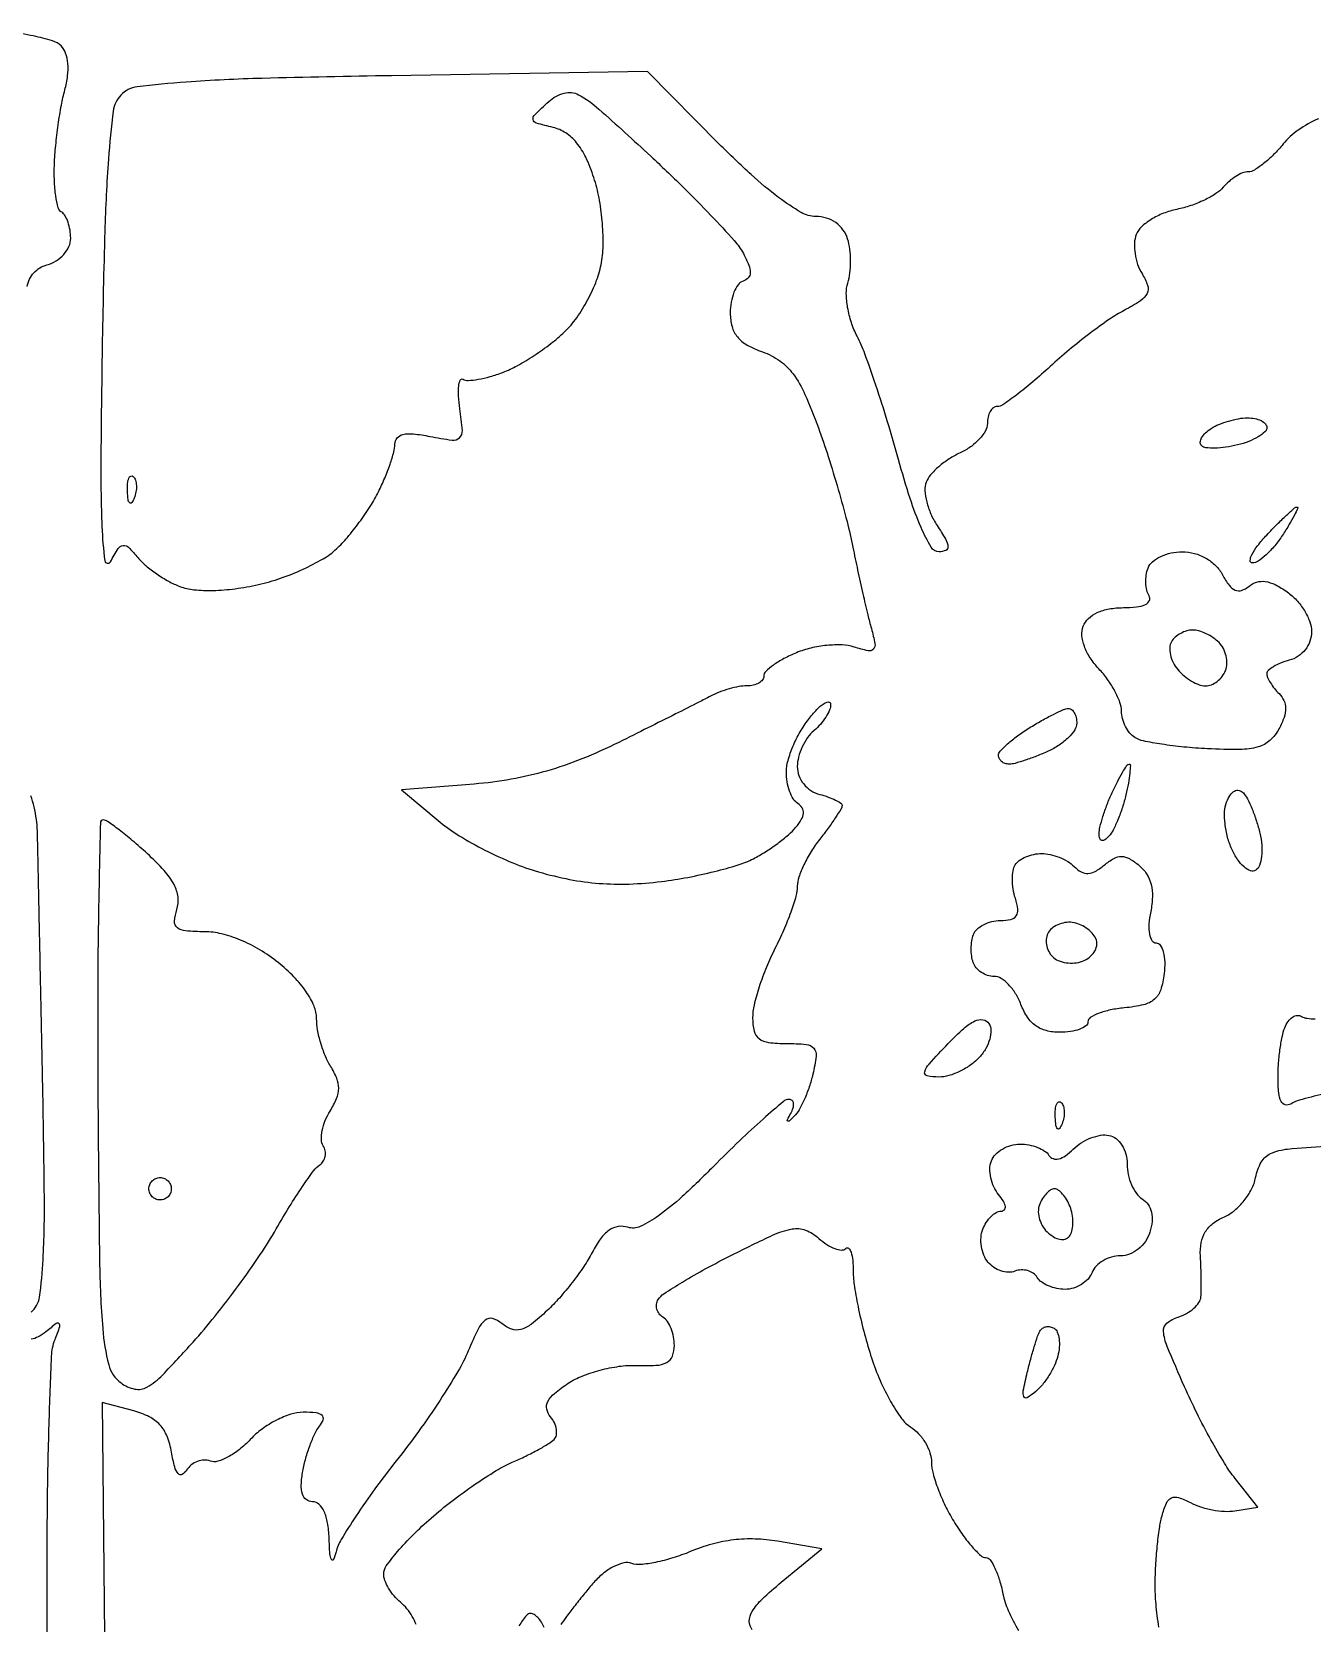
# Model space of a CAD drawing. Extents: x 0 to 102, y 0 to 135.
# Drawn here: x 34.73 to 44.42, y 109.06 to 121.11 of the extents above; entities that cross this region are included whole.
import ezdxf

# ---------------------------------------------------------------- set-up
doc = ezdxf.new("R2010")
doc.units = 0
doc.header["$MEASUREMENT"] = 0

msp = doc.modelspace()

# ---------------------------------------------------------------- linework, layer by layer
for points in [[(34.695452, 119.178575, -0.14509), (34.745738, 119.283253, -0.145772), (34.84486, 119.343383, 0.073979), (34.914156, 119.372965, 0.072953), (34.972213, 119.421549, 0.077615), (35.011011, 119.481625, 0.10501), (35.0244, 119.544674, 0.040471), (35.01936, 119.606842, 0.043078), (35.004373, 119.666054, 0.047231), (34.982413, 119.714141, 0.124243), (34.956222, 119.741151, -0.192457), (34.930439, 119.776, -0.026865), (34.911995, 119.865616, -0.027515), (34.901265, 119.979141, -0.020163), (34.901403, 120.105694, -0.014331), (34.911292, 120.246585, -0.010235), (34.930092, 120.403554, -0.010347), (34.954193, 120.552553, -0.021697), (34.980307, 120.666944, 0.035671), (35.001399, 120.772886, 0.053042), (35.003215, 120.867356, 0.063889), (34.986326, 120.944933, 0.111313), (34.95131, 121.00033, 0.124755), (34.886614, 121.038863, 0.019486), (34.741414, 121.075935, 0.020654), (34.563014, 121.106504, 0.016692)], [(44.466977, 120.449052, 0.049223), (44.314551, 120.363748, 0.069196), (44.200322, 120.258023, -0.024141), (44.127562, 120.177394, -0.029024), (44.051492, 120.109271, -0.029862), (43.982231, 120.060593, -0.139113), (43.935731, 120.0474, 0.096728), (43.893481, 120.039149, 0.041849), (43.842154, 120.013118, 0.039353), (43.790536, 119.97535, 0.041956), (43.746662, 119.930696, -0.077625), (43.691836, 119.882306, -0.030687), (43.603674, 119.833356, -0.029462), (43.500213, 119.791242, -0.032579), (43.395906, 119.763211, 0.04454), (43.294799, 119.733434, 0.044871), (43.200828, 119.686275, 0.048808), (43.127, 119.629877, 0.114118), (43.088352, 119.572609, 0.081274), (43.074904, 119.507677, 0.047292), (43.079089, 119.428014, 0.045752), (43.098838, 119.346767, 0.057153), (43.132165, 119.276716, -0.05814), (43.173731, 119.188903, -0.196775), (43.169838, 119.126842, -0.136398), (43.120574, 119.070938, -0.023457), (42.997466, 118.998737, 0.030167), (42.885808, 118.931223, 0.011228), (42.737183, 118.823629, 0.011079), (42.57997, 118.698765, 0.013157), (42.437416, 118.573814, -0.010445), (42.30643, 118.457741, -0.014535), (42.184121, 118.35981, -0.010923), (42.079498, 118.284447, -0.151748), (42.035566, 118.2708, 0.169717), (42.007347, 118.260937, 0.094469), (41.983328, 118.23299, 0.075072), (41.967084, 118.191323, 0.05552), (41.9616, 118.142086, -0.13045), (41.946701, 118.085951, -0.057326), (41.900839, 118.023498, -0.051272), (41.83388, 117.96472, -0.047645), (41.754754, 117.919127, 0.037409), (41.671993, 117.873666, 0.034254), (41.594313, 117.815154, 0.036013), (41.532289, 117.75305, 0.086803), (41.499035, 117.69752, 0.108503), (41.489499, 117.634531, 0.044912), (41.502932, 117.548945, 0.041663), (41.534512, 117.456358, 0.042035), (41.580931, 117.370579, -0.01375), (41.646447, 117.264328, -0.112742), (41.663189, 117.210302, -0.316013), (41.646217, 117.181741, -0.106005), (41.596123, 117.171, -0.26741), (41.536561, 117.205308, -0.027862), (41.460608, 117.354869, -0.025397), (41.377485, 117.573441, -0.011291), (41.289287, 117.86895, 0.006882), (41.207077, 118.15353, 0.0072), (41.118234, 118.43146, 0.006953), (41.034756, 118.66919, 0.031404), (40.975555, 118.803778, -0.040531), (40.932549, 118.906596, -0.035616), (40.904439, 119.019534, -0.037314), (40.894002, 119.125542, -0.08291), (40.905442, 119.205628, 0.048167), (40.921615, 119.281108, 0.029716), (40.926646, 119.371842, 0.029646), (40.92087, 119.462988, 0.046224), (40.9041, 119.5398, 0.081824), (40.869118, 119.608562, 0.081273), (40.813859, 119.662652, 0.079565), (40.743132, 119.697142, 0.073866), (40.663305, 119.709, -0.134738), (40.553065, 119.739256, -0.027045), (40.382244, 119.853581, -0.023807), (40.174046, 120.025934, -0.012694), (39.932713, 120.257374), (39.389213, 120.805748), (37.452672, 120.775167, 0.002561), (36.474301, 120.754705, 0.011344), (35.89923, 120.726664, 0.01326), (35.527108, 120.690107, 0.171308), (35.404218, 120.628644, 0.162449), (35.34649, 120.507788, 0.012432), (35.310455, 120.143788, 0.011397), (35.282559, 119.597479, 0.002968), (35.262961, 118.718377, 0.002357), (35.252906, 117.854564, 0.011346), (35.260657, 117.362927, 0.02345), (35.282872, 117.103271, 0.728334), (35.325398, 117.095551, -0.019203), (35.383719, 117.195137, -0.218339), (35.421092, 117.219232, -0.236939), (35.461829, 117.205617, -0.022557), (35.534563, 117.125611, 0.04452), (35.593761, 117.065974, 0.0245), (35.675594, 117.00362, 0.024243), (35.765481, 116.948057, 0.035479), (35.849831, 116.908938, 0.066395), (35.957445, 116.883658, 0.030377), (36.101889, 116.878254, 0.027323), (36.268499, 116.891271, 0.021968), (36.445474, 116.922842, 0.028541), (36.611882, 116.970248, 0.023615), (36.782958, 117.038938, 0.024253), (36.934098, 117.117151, 0.057101), (37.0358, 117.192889, 0.028886), (37.118597, 117.280203, 0.016604), (37.208437, 117.394093, 0.016552), (37.291369, 117.514904, 0.026442), (37.353084, 117.623797, 0.016043), (37.400823, 117.727709, 0.016654), (37.441165, 117.833196, 0.016584), (37.469908, 117.926509, 0.066507), (37.4778, 117.985583, -0.177195), (37.495015, 118.032634, -0.164314), (37.539104, 118.059277, -0.081929), (37.618306, 118.063587, -0.022071), (37.743091, 118.044312, 0.015987), (37.910205, 118.016412, 0.22319), (37.966899, 118.034306, 0.229871), (37.988365, 118.089001, 0.016959), (37.969899, 118.253459, -0.019946), (37.959487, 118.351472, -0.042905), (37.960989, 118.42735, -0.081701), (37.973009, 118.471017, -0.450395), (37.993609, 118.477227, 0.155998), (38.031995, 118.467667, 0.026406), (38.107959, 118.476691, 0.02665), (38.199198, 118.497507, 0.020917), (38.295551, 118.529377, 0.036477), (38.403681, 118.579516, 0.018717), (38.531546, 118.656952, 0.018499), (38.657869, 118.746936, 0.026469), (38.762268, 118.836467, 0.048026), (38.854168, 118.942735, 0.032139), (38.93863, 119.079641, 0.032147), (39.00482, 119.22618, 0.048191), (39.041381, 119.361611, 0.040226), (39.053934, 119.505595, 0.024088), (39.046784, 119.677296, 0.023819), (39.022707, 119.851411, 0.033442), (38.983613, 120.003312, 0.030388), (38.922253, 120.157155, 0.060534), (38.852574, 120.268, 0.076612), (38.771258, 120.341618, 0.088277), (38.675273, 120.382964, -0.012411), (38.548, 120.416202, -0.287825), (38.524101, 120.442906, -0.246417), (38.535883, 120.479227, -0.009585), (38.641753, 120.578796, -0.116222), (38.757721, 120.642777, -0.193308), (38.867112, 120.630788, -0.059783), (39.022488, 120.522082, -0.004252), (39.413733, 120.165978, -0.007217), (39.653082, 119.937875, -0.008798), (39.870158, 119.717306, -0.007584), (40.04605, 119.526465, -0.059593), (40.115035, 119.427855, -0.025465), (40.155848, 119.341269, -0.100732), (40.166839, 119.28374, -0.182476), (40.151759, 119.245204, -0.129483), (40.112531, 119.219544, 0.157721), (40.075429, 119.192228, 0.060514), (40.044215, 119.135422, 0.052111), (40.022949, 119.060744, 0.043352), (40.0158, 118.978449, 0.066655), (40.02959, 118.875467, 0.107167), (40.07031, 118.797202, 0.0938), (40.144327, 118.736053, 0.042024), (40.260071, 118.684445, -0.0714), (40.390231, 118.617015, -0.079129), (40.491019, 118.517614, -0.054537), (40.581124, 118.362204, -0.016708), (40.682708, 118.110104, -0.010149), (40.757075, 117.892524, -0.006938), (40.833058, 117.642618, -0.006995), (40.89961, 117.399602, -0.014021), (40.944066, 117.205608, 0.003388), (40.979995, 117.031938, 0.0031), (41.019321, 116.853552, 0.003099), (41.056407, 116.694719, 0.010126), (41.083714, 116.590318, -0.019838), (41.111262, 116.475968, -0.241606), (41.099298, 116.433948, -0.264396), (41.059238, 116.421454, -0.023177), (40.952549, 116.449948, 0.067865), (40.862842, 116.465514, 0.033656), (40.747178, 116.461927, 0.032644), (40.625734, 116.441886, 0.040993), (40.517163, 116.407017, 0.023945), (40.422354, 116.362315, 0.032992), (40.342322, 116.312759, 0.034654), (40.284677, 116.265215, 0.205797), (40.2696, 116.230136, -0.168195), (40.259782, 116.201777, -0.094851), (40.231986, 116.177636, -0.075586), (40.190532, 116.161314, -0.056113), (40.141552, 116.1558, 0.04615), (40.081994, 116.150291, 0.022809), (40.007966, 116.132951, 0.022419), (39.932217, 116.107805, 0.03041), (39.866602, 116.078018, -0.004382), (39.779105, 116.032667, -0.000655), (39.602235, 115.943241, -0.000736), (39.393029, 115.838196, -0.000635), (39.172915, 115.728428, -0.019887), (38.893219, 115.603001, -0.025273), (38.625689, 115.51099, -0.026128), (38.357888, 115.448716, -0.024038), (38.077495, 115.412582), (37.528859, 115.368542), (37.820579, 115.124322, 0.037995), (37.964695, 115.021208, 0.019305), (38.159723, 114.913015, 0.01906), (38.370624, 114.81635, 0.026971), (38.56546, 114.747928, 0.023275), (38.800081, 114.691195, 0.028238), (39.024314, 114.660909, 0.028057), (39.251737, 114.655975, 0.022476), (39.495971, 114.675397, 0.015476), (39.694699, 114.706499, 0.014178), (39.897066, 114.750595, 0.014347), (40.075388, 114.800254, 0.04427), (40.191074, 114.847641, 0.022126), (40.282043, 114.899907, 0.017674), (40.37532, 114.96387, 0.018017), (40.457544, 115.029341, 0.042422), (40.51252, 115.08519, 0.041882), (40.553644, 115.144155, 0.11098), (40.568953, 115.192912, 0.158895), (40.559552, 115.23271, 0.118068), (40.527508, 115.264961, -0.118621), (40.493596, 115.299167, -0.049554), (40.465411, 115.35813, -0.045303), (40.446528, 115.430171, -0.044016), (40.440681, 115.505143, -0.066552), (40.453083, 115.591244, -0.030768), (40.490607, 115.698179, -0.029803), (40.544535, 115.807415, -0.036423), (40.608, 115.902, -0.021044), (40.671781, 115.976826, -0.0541), (40.725393, 116.023351, -0.151771), (40.759075, 116.033969, -0.409664), (40.775319, 116.018109, -0.102321), (40.767112, 115.974063, -0.042258), (40.739371, 115.919802, -0.039513), (40.698716, 115.864747, -0.040779), (40.6503, 115.8174, 0.066075), (40.601718, 115.764843, 0.044464), (40.560677, 115.694033, 0.044389), (40.53272, 115.616894, 0.064835), (40.5234, 115.545321, 0.089432), (40.535793, 115.476586, 0.079944), (40.571621, 115.413476, 0.078537), (40.626135, 115.363882, 0.081589), (40.6926, 115.334313, -0.020878), (40.757423, 115.314436, -0.030968), (40.812097, 115.291243, -0.03149), (40.852067, 115.268035, -0.250493), (40.8618, 115.249827, -0.138971), (40.854746, 115.224939, -0.008217), (40.812097, 115.158222, -0.011881), (40.757418, 115.079816, -0.008447), (40.6926, 114.994485, 0.028207), (40.627843, 114.901855, 0.027246), (40.573102, 114.801472, 0.028318), (40.53485, 114.707918, 0.083071), (40.5234, 114.639479, -0.070021), (40.512866, 114.564629, -0.016183), (40.473697, 114.443184, -0.016403), (40.418969, 114.305021, -0.015382), (40.3542, 114.1677, 0.020809), (40.289433, 114.026431, 0.019191), (40.234702, 113.876439, 0.019593), (40.196343, 113.739079, 0.058351), (40.185, 113.642212, 0.05914), (40.196809, 113.542722, 0.173172), (40.234051, 113.485783, 0.133189), (40.306351, 113.456585, 0.029756), (40.440412, 113.4486, -0.021669), (40.590604, 113.442088, -0.195597), (40.647984, 113.412726, -0.212856), (40.665883, 113.353191, -0.026023), (40.640989, 113.21595, -0.023913), (40.613667, 113.120677, -0.022733), (40.576974, 113.02679, -0.023361), (40.536921, 112.946901, -0.070785), (40.500066, 112.8987, -0.009047), (40.460994, 112.861669, -0.369627), (40.450143, 112.861318, -0.35756), (40.447854, 112.872146, -0.008867), (40.473682, 112.91985, 0.050473), (40.491453, 112.960394, 0.105264), (40.494965, 112.994536, 0.174542), (40.484178, 113.016703, 0.195517), (40.462295, 113.0256, 0.177718), (40.4177, 113.009232, 0.005267), (40.264573, 112.876531, 0.009909), (40.086617, 112.712597, 0.006604), (39.889029, 112.51813, -0.011509), (39.652392, 112.289759, -0.031686), (39.472353, 112.143794, -0.044898), (39.334402, 112.063304, -0.188632), (39.240426, 112.057135, 0.115607), (39.167404, 112.062779, 0.115988), (39.099575, 112.035373, 0.083724), (39.03489, 111.971126, 0.035534), (38.970737, 111.866655, -0.028852), (38.907943, 111.761267, -0.015903), (38.819923, 111.639743, -0.01581), (38.722527, 111.521798, -0.02439), (38.630418, 111.426933, -0.02117), (38.511692, 111.325083, -0.096771), (38.431196, 111.283812, -0.15739), (38.362039, 111.285984, -0.0875), (38.288037, 111.328175, 0.10066), (38.217645, 111.365909, 0.248081), (38.161857, 111.354896, 0.109063), (38.107994, 111.287226, 0.014809), (38.032793, 111.121239, -0.034745), (37.955277, 110.966823, -0.011108), (37.819411, 110.748621, -0.011024), (37.656871, 110.511637, -0.012095), (37.488828, 110.289397, 0.009904), (37.327187, 110.077559, 0.011888), (37.183932, 109.871811, 0.010642), (37.071664, 109.693991, 0.074111), (37.032306, 109.5993, -0.038472), (37.01308, 109.541838, -0.641878), (36.998012, 109.54139, -0.09827), (36.986195, 109.585226, -0.007933), (36.980014, 109.70505, 0.032296), (36.968464, 109.819881, 0.06555), (36.942057, 109.906555, 0.096936), (36.903366, 109.960761, 0.191702), (36.855032, 109.98, -0.15805), (36.807069, 109.995549, -0.161064), (36.777795, 110.036176, -0.091685), (36.7691, 110.107, -0.029401), (36.781785, 110.21265, -0.02351), (36.803975, 110.309478, -0.02073), (36.835951, 110.408023, -0.02125), (36.87227, 110.494481, -0.057259), (36.907312, 110.55105, 0.080564), (36.935105, 110.600948, 0.312109), (36.926557, 110.633389, 0.155031), (36.882043, 110.652235, 0.023223), (36.783806, 110.6568, 0.078551), (36.690531, 110.642055, 0.040207), (36.580853, 110.596467, 0.038684), (36.472856, 110.530011, 0.046946), (36.383741, 110.451411, -0.035875), (36.301841, 110.375891, -0.044413), (36.21535, 110.31868, -0.050567), (36.136782, 110.285962, -0.1665), (36.081451, 110.287979, 0.103599), (36.034383, 110.295572, 0.080951), (35.983607, 110.284852, 0.07762), (35.936962, 110.257863, 0.082539), (35.901901, 110.218417, -0.12855), (35.867887, 110.186527, -0.356604), (35.837891, 110.192221, -0.112822), (35.811526, 110.243689, -0.018147), (35.787594, 110.354652, 0.049547), (35.753519, 110.475354, 0.091552), (35.699838, 110.561599, 0.092148), (35.619162, 110.622633, 0.050724), (35.503072, 110.666666), (35.262644, 110.730927), (35.291572, 107.952028, 0.001462)], [(34.724409, 111.414971, 0.185677), (34.788297, 111.528947, 0.023578), (34.815945, 111.814329, 0.014858), (34.825267, 112.286977, 0.002581), (34.811731, 113.180006, 0.000045), (34.798401, 113.833034, 0.000063), (34.786342, 114.417683, 0.000038), (34.776085, 114.910107, 0.000811), (34.772798, 115.056, 0.028978), (34.765433, 115.145526, 0.023923), (34.747545, 115.23962, 0.024575), (34.72268, 115.324543, 0.057477)], [(44.501698, 113.065882, 0.006065), (44.322895, 113.018972, 0.071337), (44.257112, 112.990291, -0.205575), (44.216591, 112.984247, -0.216106), (44.185426, 113.009608, -0.090935), (44.166558, 113.07506, -0.024829), (44.1612, 113.182888, -0.017673), (44.164955, 113.289099, -0.015343), (44.17623, 113.39994, -0.015607), (44.19266, 113.499684, -0.04301), (44.212365, 113.568095, -0.061132), (44.237609, 113.615592, -0.09201), (44.27097, 113.648375, -0.120793), (44.306867, 113.661589, -0.168027), (44.340022, 113.654153, 0.104259), (44.380621, 113.639526, 0.038745), (44.441515, 113.635832, 0.036319)], [(43.259127, 109.029169, -0.01376), (43.238206, 109.206307, -0.023395), (43.231755, 109.355315, -0.013073), (43.235897, 109.494924, -0.010941), (43.2474, 109.6427, -0.01109), (43.263878, 109.777377, -0.029503), (43.283394, 109.872229, -0.035654), (43.316763, 109.96865, -0.184241), (43.355314, 110.008498, -0.194407), (43.409245, 110.011387, -0.040245), (43.498103, 109.972667, 0.046833), (43.573634, 109.940928, 0.031052), (43.664988, 109.918367, 0.031236), (43.757312, 109.907461, 0.051715), (43.835609, 109.911238), (44.008891, 109.9377), (43.836694, 110.155617, -0.030817), (43.756245, 110.271431, -0.010385), (43.653201, 110.449442, -0.010286), (43.547125, 110.651516, -0.01161), (43.453842, 110.849863, -0.005124), (43.322463, 111.155361, -0.076576), (43.294596, 111.267756, -0.246124), (43.320841, 111.331158, -0.09739), (43.406093, 111.377897, 0.050238), (43.469071, 111.405099, 0.053853), (43.523779, 111.443803, 0.060338), (43.562702, 111.487563, 0.12999), (43.577964, 111.529651, 0.019685), (43.580587, 111.582056, 0.005815), (43.580506, 111.662439, 0.005827), (43.578309, 111.752888, 0.006244), (43.574029, 111.8412, -0.059947), (43.579936, 111.941483, -0.092891), (43.610711, 112.0223, -0.092936), (43.668646, 112.086464, -0.060057), (43.755199, 112.1373, 0.071942), (43.832604, 112.185262, 0.049616), (43.904749, 112.259177, 0.049451), (43.961198, 112.346223, 0.069641), (43.991784, 112.4334, -0.076443), (44.034697, 112.550608, -0.162576), (44.10486, 112.615308, -0.081982), (44.23375, 112.649454, -0.010556), (44.519553, 112.670719, -0.018847)], [(37.637911, 109.051354, 0.04323), (37.609723, 109.111115, 0.041057), (37.568655, 109.169974, 0.046734), (37.5201, 109.2186, -0.045688), (37.471545, 109.267023, -0.040718), (37.430477, 109.325278, -0.042977), (37.402267, 109.384164, -0.090461), (37.3932, 109.433867, -0.158186), (37.412615, 109.493699, -0.019377), (37.498818, 109.603338, -0.021394), (37.615055, 109.728655, -0.016142), (37.75275, 109.856395, -0.015237), (37.909018, 109.984102, -0.012975), (38.081236, 110.109336, -0.013169), (38.243972, 110.215132, -0.035672), (38.3661, 110.278527, 0.010857), (38.467865, 110.3251, 0.012129), (38.563769, 110.374441, 0.011494), (38.643236, 110.420196, 0.06089), (38.682616, 110.451205, 0.148082), (38.699763, 110.483499, 0.087625), (38.70061, 110.527477, 0.073867), (38.685362, 110.576253, 0.060641), (38.655804, 110.622206, -0.122051), (38.627258, 110.681328, -0.174378), (38.63522, 110.738505, -0.100826), (38.685546, 110.800154, -0.026297), (38.78918, 110.876132, -0.050815), (38.895589, 110.931326, -0.029886), (39.031898, 110.976075, -0.029648), (39.174979, 111.004806, -0.044145), (39.302442, 111.011268, 0.022302), (39.452882, 111.012324, 0.107199), (39.535084, 111.03465, 0.18195), (39.577775, 111.082159, 0.093291), (39.5928, 111.161983, 0.048324), (39.586429, 111.227752, 0.046947), (39.567543, 111.291745, 0.050774), (39.539789, 111.344763, 0.108802), (39.50682, 111.376753, -0.092687), (39.477791, 111.403175, -0.096224), (39.460738, 111.437972, -0.099289), (39.458249, 111.475699, -0.105775), (39.470683, 111.510539, -0.110909), (39.513005, 111.553795, -0.008022), (39.65566, 111.643103, -0.010923), (39.831468, 111.744105, -0.008035), (40.0304, 111.84857, -0.007542), (40.336457, 111.997318, -0.062426), (40.483251, 112.044765, -0.139603), (40.585597, 112.035582, -0.092429), (40.686752, 111.973392, 0.038487), (40.746982, 111.92678, 0.055974), (40.806824, 111.896392, 0.071912), (40.857504, 111.885354, 0.217399), (40.889815, 111.897415, -0.396583), (40.91111, 111.898061, -0.133792), (40.929778, 111.869565, -0.055412), (40.942473, 111.807969, -0.023138), (40.9464, 111.723146, 0.039323), (40.955636, 111.605889, 0.012892), (40.987185, 111.435412, 0.012755), (41.032092, 111.247257, 0.014082), (41.085243, 111.067805, 0.024111), (41.149958, 110.898105, 0.025724), (41.229495, 110.739161, 0.02645), (41.311586, 110.610607, 0.098154), (41.381343, 110.545108, -0.068389), (41.441527, 110.494947, -0.052107), (41.492499, 110.425811, -0.052985), (41.527201, 110.349199, -0.079562), (41.538916, 110.2769, 0.066804), (41.550355, 110.192853, 0.023068), (41.588384, 110.076071, 0.022444), (41.642683, 109.949696, 0.024213), (41.706873, 109.83195, 0.018575), (41.776572, 109.726644, 0.025451), (41.847379, 109.637767, 0.024026), (41.911128, 109.57224, 0.190015), (41.949782, 109.557, -0.246942), (41.98231, 109.539892, -0.040594), (42.018864, 109.476233, -0.036608), (42.053016, 109.387376, -0.024775), (42.079261, 109.28205, 0.057174), (42.119365, 109.156376, 0.026632), (42.197922, 109.004135, 0.025967)], [(34.685719, 107.614754, -0.216028), (34.737208, 107.626916, -0.205369), (34.781782, 107.596507, 0.729224), (34.810654, 107.604075, 0.003845), (34.830597, 108.031711, 0.00703), (34.844174, 108.57786, 0.003634), (34.846583, 109.2609, -0.003478), (34.84881, 109.953891, -0.005051), (34.861208, 110.565326, -0.002651), (34.879646, 111.081901, -0.08263), (34.905707, 111.2067, 0.008086), (34.942338, 111.305642, 0.30989), (34.936505, 111.327339, 0.351704), (34.915439, 111.327988, 0.009184), (34.836271, 111.266042, -0.047225), (34.779184, 111.227988, -0.082221), (34.725468, 111.20962, -0.116222)], [(40.182928, 109.009597, -0.180508), (40.16021, 109.074739, -0.13178), (40.181856, 109.148991, -0.066758), (40.257037, 109.242144, -0.017269), (40.401894, 109.370199), (40.70962, 109.623852), (40.373448, 109.680648, 0.033855), (40.204335, 109.697562, 0.037581), (40.040372, 109.690486, 0.037245), (39.878033, 109.658808, 0.032164), (39.71376, 109.602271, -0.023187), (39.581076, 109.553925, -0.026309), (39.449918, 109.520373, -0.026866), (39.336928, 109.503975, -0.114701), (39.269871, 109.513289, 0.15018), (39.211768, 109.517262, 0.059897), (39.13596, 109.489632, 0.052089), (39.055629, 109.437774, 0.044565), (38.983037, 109.36789, 0.007197), (38.913288, 109.285238, 0.005962), (38.841358, 109.195303, 0.006025), (38.77739, 109.111268, 0.016091), (38.734478, 109.0494, -0.028938)], [(38.60794, 109.02825, 0.043559), (38.586624, 109.06871, 0.049807), (38.559425, 109.102936, 0.056562), (38.530729, 109.126465, 0.144435), (38.505188, 109.134, 0.227924), (38.474636, 109.119309, 0.015837), (38.415853, 109.040808, 0.01999)]]:
    msp.add_lwpolyline(points, format="xyb")
for points in [[(43.92855, 118.184905, -0.049002), (43.985208, 118.179839, -0.069394), (44.03311, 118.163662, -0.090032), (44.065347, 118.139469, -0.189057), (44.0766, 118.110771, -0.213803), (44.061912, 118.077993, -0.04856), (44.011539, 118.041171, -0.041994), (43.93993, 118.006558, -0.030109), (43.855117, 117.979754, -0.025156), (43.76658, 117.962211, -0.032143), (43.683709, 117.955481, -0.033661), (43.616198, 117.958895, -0.168461), (43.582617, 117.975183, -0.217283), (43.573041, 118.000819, -0.111628), (43.583144, 118.034333, -0.076695), (43.612114, 118.071037, -0.046432), (43.65605, 118.104904, -0.043021), (43.714462, 118.135161, -0.026602), (43.787433, 118.16087, -0.02659), (43.8628, 118.178707, -0.042643)], [(35.498512, 117.740287, -0.126455), (35.514861, 117.712629, -0.060344), (35.521558, 117.671572, -0.05415), (35.518392, 117.624403, -0.051402), (35.505191, 117.578138, -0.054073), (35.486448, 117.542887, -0.470617), (35.47103, 117.541428, -0.168741), (35.459074, 117.566111, -0.018894), (35.454079, 117.62925, -0.028489), (35.455009, 117.688147, -0.077125), (35.464376, 117.728754, -0.208169), (35.479997, 117.744197, -0.296942)], [(44.304797, 117.5094, -0.544383), (44.31059, 117.500438, -0.013218), (44.284926, 117.447272, -0.016798), (44.246787, 117.379048, -0.009176), (44.19572, 117.2979, -0.027404), (44.136088, 117.216938, -0.033443), (44.071523, 117.148528, -0.035525), (44.011072, 117.1, -0.152517), (43.967523, 117.0864, -0.431098), (43.950537, 117.104389, -0.105097), (43.962597, 117.148528, -0.048298), (44.006503, 117.216625, -0.021252), (44.0766, 117.2979, -0.006914), (44.154879, 117.378948, -0.010378), (44.225594, 117.447272, -0.005621), (44.286499, 117.502461, -0.18325)], [(43.436468, 117.171, -0.065902), (43.528675, 117.158794, -0.064423), (43.615297, 117.122995, -0.065745), (43.688427, 117.067186, -0.074194), (43.741123, 116.996338, 0.037506), (43.790821, 116.918181, 0.130084), (43.837357, 116.881257, 0.18563), (43.885808, 116.879078, 0.09291), (43.940215, 116.909329, -0.100447), (43.999363, 116.941067, -0.109124), (44.064408, 116.945948, -0.082091), (44.139721, 116.922129, -0.035236), (44.230416, 116.867694, -0.055692), (44.301032, 116.805473, -0.047048), (44.360778, 116.725764, -0.049215), (44.401568, 116.641505, -0.088352), (44.415, 116.566083, -0.083957), (44.402832, 116.494128, -0.082229), (44.367653, 116.429599, -0.081742), (44.313332, 116.379554, -0.08157), (44.2458, 116.349513, 0.030043), (44.181009, 116.32834, 0.041736), (44.126302, 116.301281, 0.0481), (44.087803, 116.272683, 0.212041), (44.0766, 116.247453, 0.106723), (44.082739, 116.219018, 0.031574), (44.103753, 116.179469, 0.030117), (44.13366, 116.136839, 0.028365), (44.169037, 116.097203, -0.086967), (44.206173, 116.044284, -0.110521), (44.219059, 115.98618, -0.086384), (44.206943, 115.917348, -0.036221), (44.168533, 115.831102, -0.08598), (44.099233, 115.742348, -0.116534), (44.010493, 115.693373, -0.067125), (43.873394, 115.6743, -0.013596), (43.627238, 115.679964, -0.011692), (43.448169, 115.693164, -0.014122), (43.280908, 115.714217, -0.012782), (43.142131, 115.739329, -0.087471), (43.077843, 115.764938, -0.084194), (43.039168, 115.798965, -0.053434), (43.006481, 115.849463, -0.051938), (42.984291, 115.907723, -0.065126), (42.9768, 115.96499, 0.089574), (42.964967, 116.030512, 0.033645), (42.926395, 116.115827, 0.032013), (42.870875, 116.2052, 0.03359), (42.805208, 116.285246, -0.043875), (42.739307, 116.369029, -0.057226), (42.695647, 116.45617, -0.066594), (42.677489, 116.53847, -0.113121), (42.68736, 116.607948, -0.115919), (42.726746, 116.665864, -0.07776), (42.79367, 116.710438, -0.064525), (42.883653, 116.738617, -0.043682), (42.990844, 116.748, 0.027682), (43.091027, 116.753551, 0.079186), (43.158081, 116.772018, 0.175705), (43.187676, 116.800982, 0.25584), (43.185796, 116.836651, -0.082695), (43.168235, 116.879548, -0.046885), (43.160949, 116.935348, -0.045189), (43.164162, 116.994594, -0.055537), (43.178148, 117.048151, -0.127101), (43.211674, 117.095187, -0.063782), (43.273476, 117.134913, -0.05707), (43.352199, 117.161869, -0.054022)], [(43.514773, 116.5788, 0.073488), (43.470568, 116.572268, 0.05306), (43.424594, 116.55286, 0.053178), (43.383853, 116.524281, 0.074951), (43.35521, 116.490494, 0.126816), (43.341881, 116.447603, 0.067771), (43.346699, 116.39194, 0.06058), (43.367841, 116.332678, 0.05732), (43.402876, 116.278994, 0.045984), (43.44994, 116.231857, 0.040816), (43.506659, 116.191988, 0.043051), (43.564065, 116.164608, 0.089991), (43.612608, 116.1558, 0.096934), (43.657043, 116.164496, 0.066865), (43.701665, 116.190049, 0.064241), (43.739701, 116.22782, 0.073679), (43.764838, 116.272391, 0.087391), (43.774882, 116.324041, 0.062739), (43.768556, 116.382613, 0.061633), (43.747622, 116.438909, 0.07672), (43.714669, 116.483891, 0.047966), (43.670615, 116.520217, 0.037618), (43.6168, 116.55092, 0.03876), (43.561859, 116.571965, 0.072204)], [(42.57495, 115.984349, -0.176614), (42.599149, 115.976486, -0.097303), (42.619762, 115.952651, -0.075752), (42.633705, 115.916468, -0.054201), (42.6384, 115.87328, -0.146926), (42.623255, 115.822854, -0.052847), (42.575103, 115.764407, -0.046775), (42.505371, 115.707718, -0.040418), (42.422919, 115.66178, -0.012778), (42.33451, 115.624195, -0.014063), (42.247054, 115.59244, -0.013555), (42.171111, 115.569525, -0.066586), (42.126819, 115.5636, -0.079158), (42.096024, 115.568506, -0.090902), (42.069882, 115.582695, -0.100773), (42.052405, 115.603813, -0.123237), (42.0462, 115.628605, -0.187442), (42.059174, 115.661999, -0.024289), (42.114541, 115.716887, -0.025602), (42.189747, 115.777865, -0.018779), (42.27885, 115.837854, -0.010592), (42.372579, 115.893253, -0.013299), (42.461797, 115.940387, -0.011477), (42.5379, 115.975889, -0.094799)], [(43.034291, 115.5636, -0.426693), (43.043909, 115.553565, -0.01563), (43.039606, 115.495259, -0.020027), (43.028643, 115.420173, -0.011611), (43.009789, 115.33095, -0.019885), (42.983381, 115.235988, -0.019645), (42.94942, 115.143032, -0.019953), (42.913309, 115.064185, -0.068258), (42.881277, 115.01793, -0.047192), (42.850255, 114.989915, -0.220769), (42.827299, 114.985127, -0.275806), (42.812346, 114.999545, -0.066445), (42.8076, 115.035099, -0.060502), (42.813847, 115.086536, -0.015557), (42.83644, 115.167284, -0.015607), (42.868198, 115.258467, -0.015293), (42.90578, 115.348119, -0.010901), (42.945601, 115.430698, -0.016661), (42.984029, 115.500303, -0.011276), (43.018358, 115.55502, -0.25213)], [(43.899251, 115.345097, -0.068633), (43.930122, 115.300292, -0.019741), (43.965052, 115.223476, -0.019464), (43.997982, 115.132808, -0.019582), (44.023688, 115.040035, -0.037779), (44.03795, 114.949129, -0.047669), (44.036659, 114.864037, -0.055405), (44.021425, 114.796273, -0.173044), (43.99267, 114.760314, -0.231866), (43.953079, 114.756426, -0.090955), (43.904733, 114.785354, -0.064893), (43.855007, 114.841982, -0.040886), (43.812038, 114.918935, -0.042542), (43.779415, 115.010434, -0.036589), (43.760688, 115.110883, -0.038248), (43.757418, 115.20506, -0.081343), (43.772152, 115.276252, -0.0541), (43.799471, 115.329439, -0.123567), (43.832481, 115.35972, -0.185425), (43.866902, 115.364211, -0.14947)], [(35.270855, 115.1406, 0.407742), (35.248854, 115.119081, 0.000673), (35.236639, 114.531895, 0.00409), (35.229098, 113.862991, 0.002453), (35.230539, 113.068412, 0.001543), (35.242954, 111.802075, 0.016687), (35.266613, 111.290988, 0.042468), (35.312214, 111.01631, 0.174238), (35.405282, 110.878628, 0.107862), (35.508887, 110.832798, 0.181388), (35.601656, 110.847511, 0.072532), (35.71862, 110.938471, 0.007953), (35.950902, 111.188255, 0.015013), (36.116104, 111.383131, 0.009912), (36.294607, 111.616327, 0.009978), (36.459287, 111.850176, 0.018995), (36.580608, 112.045589, -0.008492), (36.680477, 112.214252, -0.011008), (36.778009, 112.365215, -0.008861), (36.864051, 112.487449, -0.091251), (36.908697, 112.529691, 0.105915), (36.936154, 112.557224, 0.097108), (36.950992, 112.594442, 0.093877), (36.950932, 112.635601, 0.091484), (36.935873, 112.6743, -0.134514), (36.922033, 112.721337, -0.053314), (36.92799, 112.789012, -0.047701), (36.950579, 112.864803, -0.043343), (36.987684, 112.937559, 0.03983), (37.036995, 113.032594, 0.097962), (37.052837, 113.10928, 0.099741), (37.038172, 113.185365, 0.042278), (36.99055, 113.278252, -0.041884), (36.950336, 113.356539, -0.026706), (36.916428, 113.453191, -0.026781), (36.893185, 113.552257, -0.044253), (36.885598, 113.637802, 0.101605), (36.866221, 113.732164, 0.049342), (36.806546, 113.840457, 0.042493), (36.71392, 113.95333, 0.031313), (36.594018, 114.06195, 0.033525), (36.456323, 114.157459, 0.035729), (36.309919, 114.231456, 0.038353), (36.166587, 114.278936, 0.06088), (36.038419, 114.2946, -0.019617), (35.893895, 114.300273, -0.150568), (35.831548, 114.324984, -0.247612), (35.810517, 114.373491, -0.057806), (35.827992, 114.46346, 0.108314), (35.83656, 114.556788, 0.091245), (35.806584, 114.651595, 0.062535), (35.732184, 114.757342, 0.02316), (35.603339, 114.88646, 0.009029), (35.492797, 114.983822, 0.012851), (35.390895, 115.065946, 0.008847), (35.303831, 115.130087, 0.155548)], [(42.372673, 114.8868, -0.056257), (42.436242, 114.879625, -0.038812), (42.505463, 114.858032, -0.039119), (42.569648, 114.826378, -0.06234), (42.617895, 114.788865, 0.067324), (42.671954, 114.747688, 0.141388), (42.722859, 114.735468, 0.120388), (42.77801, 114.751623, 0.042065), (42.846315, 114.799224, -0.044056), (42.919387, 114.849719, -0.132833), (42.977522, 114.864718, -0.129795), (43.036117, 114.848515, -0.041225), (43.110993, 114.796148, -0.080303), (43.166806, 114.73223, -0.078624), (43.200138, 114.653529, -0.068208), (43.210358, 114.558811, -0.042195), (43.197708, 114.447389, 0.030789), (43.184738, 114.352496, 0.061019), (43.188347, 114.276739, 0.09595), (43.206908, 114.227551, 0.26032), (43.238334, 114.21, -0.253962), (43.270059, 114.192776, -0.079721), (43.292695, 114.141659, -0.057449), (43.303519, 114.06648, -0.035712), (43.299669, 113.97735, -0.047844), (43.273529, 113.854814, -0.139735), (43.226359, 113.783357, -0.121741), (43.144165, 113.741876, -0.032252), (42.99795, 113.71819, 0.026942), (42.892616, 113.702271, 0.040851), (42.803767, 113.67619, 0.048187), (42.740892, 113.644767, 0.258279), (42.723, 113.61244, -0.238377), (42.707642, 113.582057, -0.069992), (42.660257, 113.556477, -0.053586), (42.591214, 113.538981, -0.035291), (42.509406, 113.5332, -0.061923), (42.407748, 113.545838, -0.094337), (42.327332, 113.583255, -0.091362), (42.264559, 113.648646, -0.054912), (42.2154, 113.7447, 0.046928), (42.175604, 113.82561, 0.053153), (42.122788, 113.894072, 0.060601), (42.065591, 113.940937, 0.142295), (42.013044, 113.9562, -0.079675), (41.963671, 113.964118, -0.067445), (41.916085, 113.987264, -0.069092), (41.877439, 114.021528, -0.093229), (41.854212, 114.06195, -0.052716), (41.842911, 114.110156, -0.033616), (41.839584, 114.1677, -0.033595), (41.844002, 114.225242, -0.052198), (41.856213, 114.27345, -0.119749), (41.88335, 114.313913, -0.066323), (41.932397, 114.348136, -0.06015), (41.994637, 114.371323, -0.059184), (42.060952, 114.3792, 0.052692), (42.139684, 114.38752, 0.195391), (42.180174, 114.415013, 0.181313), (42.19176, 114.464573, 0.044593), (42.17334, 114.547643, -0.038732), (42.15678, 114.618401, -0.03744), (42.151079, 114.691679, -0.039869), (42.156102, 114.756865, -0.09957), (42.172632, 114.801443, -0.101943), (42.20352, 114.834153, -0.051933), (42.253155, 114.861726, -0.048532), (42.31242, 114.88047, -0.052381)], [(42.618127, 114.362734, 0.072), (42.562761, 114.365388, 0.064092), (42.506541, 114.352587, 0.0672), (42.458008, 114.326944, 0.099563), (42.425239, 114.291913, 0.099717), (42.409089, 114.248319, 0.077648), (42.409036, 114.197664, 0.075174), (42.424659, 114.147867, 0.08302), (42.453965, 114.106795, 0.09592), (42.498164, 114.076935, 0.062863), (42.557455, 114.060057, 0.060199), (42.622067, 114.05802, 0.06953), (42.682049, 114.071911, 0.072286), (42.732759, 114.100325, 0.084058), (42.770318, 114.140801, 0.095576), (42.789194, 114.186759, 0.130883), (42.786475, 114.231194, 0.090751), (42.7632, 114.273554, 0.056084), (42.722504, 114.313438, 0.053867), (42.671668, 114.345002, 0.064181)], [(41.973348, 113.598791, -0.135599), (41.988323, 113.547492, -0.072284), (41.979699, 113.481453, -0.062452), (41.949803, 113.410525, -0.053027), (41.901908, 113.344782, -0.054452), (41.837302, 113.287378, -0.04103), (41.755547, 113.238857, -0.041961), (41.669988, 113.205698, -0.071588), (41.59426, 113.1948, -0.052569), (41.506386, 113.204065, -0.433111), (41.487802, 113.234838, -0.116778), (41.52007, 113.29298, -0.006202), (41.6657, 113.448809, -0.018323), (41.783145, 113.56273, -0.070095), (41.86744, 113.619608, -0.153876), (41.928388, 113.62871, -0.218405)], [(42.520312, 113.002687, -0.126455), (42.536661, 112.975029, -0.060344), (42.543358, 112.933972, -0.05415), (42.540192, 112.886803, -0.051402), (42.526991, 112.840538, -0.054073), (42.508248, 112.805287, -0.470617), (42.49283, 112.803828, -0.168741), (42.480874, 112.828511, -0.018894), (42.475879, 112.89165, -0.028489), (42.476809, 112.950547, -0.077125), (42.486176, 112.991154, -0.208169), (42.501797, 113.006597, -0.296942)], [(42.881319, 112.7533, -0.11847), (42.935295, 112.72861, -0.085967), (42.979746, 112.67938, -0.076257), (43.009086, 112.612003, -0.06471), (43.0191, 112.534954, 0.054065), (43.027614, 112.456445, 0.048988), (43.052823, 112.378803, 0.052131), (43.089919, 112.31341, 0.098848), (43.133903, 112.272142, -0.104088), (43.177914, 112.229981, -0.093635), (43.203267, 112.172078, -0.080208), (43.207954, 112.101074, -0.053343), (43.191652, 112.020962, -0.073878), (43.157146, 111.950399, -0.072751), (43.103467, 111.892495, -0.075973), (43.037816, 111.854351, -0.093947), (42.968444, 111.8412, 0.070222), (42.901285, 111.831721, 0.063356), (42.836793, 111.803923, 0.066806), (42.78459, 111.762825, 0.101357), (42.753594, 111.7143, -0.095434), (42.723398, 111.665782, -0.066849), (42.673625, 111.624677, -0.064522), (42.612695, 111.596885, -0.074909), (42.549742, 111.5874, -0.052626), (42.486249, 111.594101, -0.04862), (42.423757, 111.613945, -0.05199), (42.371384, 111.643139, -0.10155), (42.338735, 111.677767, 0.104493), (42.30892, 111.709024, 0.081725), (42.266345, 111.728947, 0.07818), (42.217785, 111.734731, 0.082414), (42.170728, 111.725096, -0.102477), (42.120956, 111.716953, -0.070006), (42.06442, 111.72735, -0.066442), (42.009979, 111.753939, -0.072892), (41.966326, 111.793206, -0.078091), (41.934951, 111.845922, -0.056005), (41.916691, 111.912131, -0.055765), (41.913531, 111.981091, -0.075338), (41.926892, 112.041977, -0.050602), (41.953468, 112.094617, -0.055236), (41.989425, 112.139173, -0.062358), (42.028857, 112.16958, -0.133872), (42.06561, 112.1796, 0.209534), (42.090114, 112.19034, 0.226436), (42.097763, 112.215135, 0.101949), (42.083194, 112.255134, 0.03507), (42.047094, 112.305423, -0.065458), (42.010803, 112.363052, -0.054222), (41.987771, 112.431878, -0.056234), (41.980682, 112.500971, -0.08931), (41.99178, 112.559223, -0.100987), (42.022989, 112.60816, -0.066817), (42.07548, 112.649607, -0.063433), (42.140292, 112.67764, -0.070502), (42.207752, 112.6872, -0.046509), (42.275489, 112.680886, -0.04615), (42.341075, 112.662158, -0.05012), (42.395156, 112.634651, -0.112101), (42.427301, 112.601951, 0.172715), (42.458629, 112.576867, 0.146072), (42.501245, 112.575033, 0.093307), (42.553565, 112.599228, 0.041568), (42.611762, 112.648477, -0.055796), (42.672381, 112.69689, -0.047928), (42.745302, 112.733626, -0.05033), (42.818945, 112.754031, -0.090974)], [(35.7012, 112.4334, -0.099038), (35.733487, 112.426941, -0.097945), (35.760949, 112.408549, -0.097945), (35.779341, 112.381087, -0.099038), (35.7858, 112.3488, -0.099038), (35.779341, 112.316513, -0.097945), (35.760949, 112.289051, -0.097945), (35.733487, 112.270659, -0.099038), (35.7012, 112.2642, -0.099038), (35.668913, 112.270659, -0.097945), (35.641451, 112.289051, -0.097945), (35.623059, 112.316513, -0.099038), (35.6166, 112.3488, -0.099038), (35.623059, 112.381087, -0.097945), (35.641451, 112.408549, -0.097945), (35.668913, 112.426941, -0.099038)], [(42.4692, 112.3488, 0.146859), (42.440376, 112.340147, 0.059049), (42.408629, 112.31334, 0.051628), (42.379023, 112.274269, 0.044747), (42.35638, 112.228085, 0.098428), (42.34723, 112.174841, 0.07), (42.357252, 112.114956, 0.06727), (42.384161, 112.057787, 0.076099), (42.424397, 112.012477, 0.051343), (42.475127, 111.978501, 0.101266), (42.521468, 111.96489, 0.137732), (42.559997, 111.972296, 0.139286), (42.588843, 111.998657, 0.095058), (42.604362, 112.03939, 0.045414), (42.609065, 112.095435, 0.042791), (42.603368, 112.156796, 0.047109), (42.587323, 112.214266, 0.040199), (42.56266, 112.265747, 0.048392), (42.531329, 112.30928, 0.055587), (42.498373, 112.339324, 0.158339)], [(42.467103, 111.292596, -0.161536), (42.49114, 111.26388, -0.061915), (42.504336, 111.212824, -0.052928), (42.505828, 111.149369, -0.04341), (42.494415, 111.082487, -0.044986), (42.468787, 111.011328, -0.029934), (42.42754, 110.935001, -0.030137), (42.378155, 110.865173, -0.050608), (42.327838, 110.813998, -0.035035), (42.262914, 110.767384, -0.455557), (42.237818, 110.77521, -0.155042), (42.233087, 110.819705, -0.008401), (42.264077, 110.959276, -0.007262), (42.289459, 111.058757, -0.00831), (42.316676, 111.153063, -0.007617), (42.342268, 111.232188, -0.046065), (42.359842, 111.27153, -0.112435), (42.379193, 111.292888, -0.104586), (42.406386, 111.30446, -0.098628), (42.437299, 111.304377, -0.088798)]]:
    msp.add_lwpolyline(points, format="xyb", close=True)

doc.saveas('drawing.dxf')
